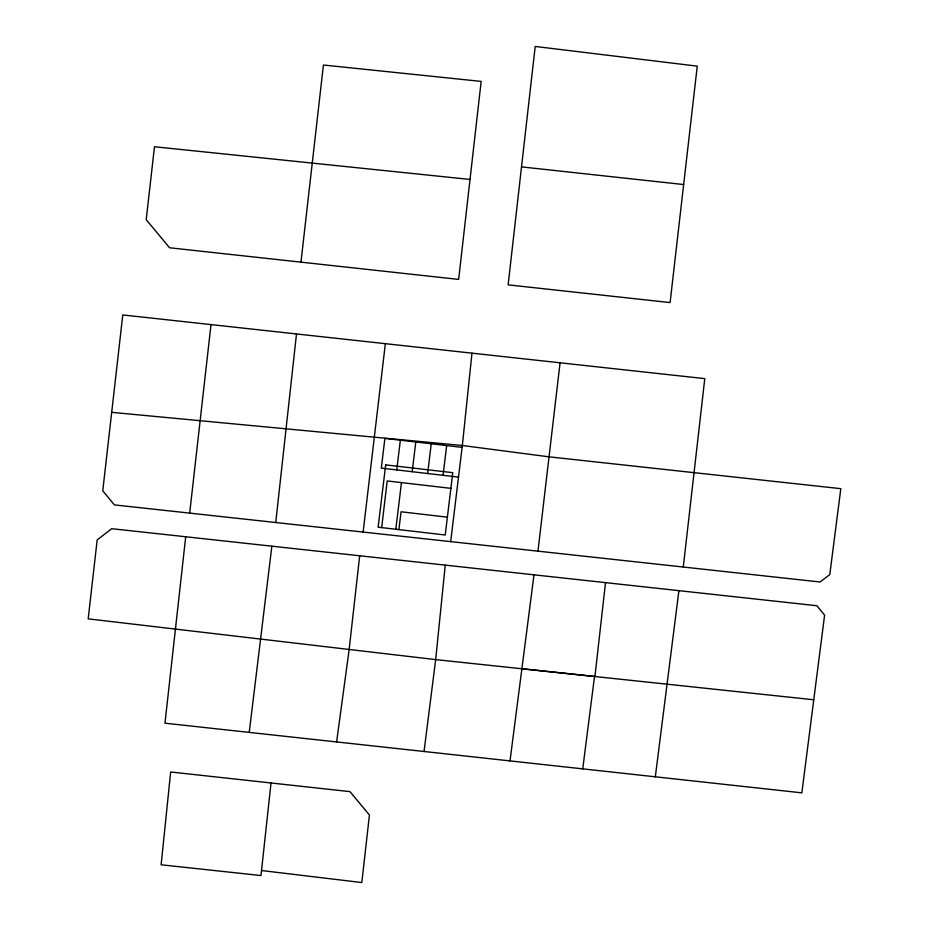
<?xml version="1.0" encoding="UTF-8"?>
<svg xmlns="http://www.w3.org/2000/svg" width="929" height="929" viewBox="0 0 929 929"><rect width="100%" height="100%" fill="white"/><g stroke="black" fill="none" stroke-linecap="round" stroke-linejoin="round"><path stroke-width="1.39" d="M445.246 565.122L435.678 659.613L424.042 751.491L164.967 723.192L185.707 536.765L816.87 605.731L824.604 615.149L801.843 792.843L424.042 751.491M471.978 353.171L462.34 445.502L450.681 541.63L114.418 504.9L102.759 490.826L122.779 314.943L704.786 378.637L683.279 567.027L450.681 541.63M271.013 782.984L260.991 875.548L161.123 864.794L170.669 771.987L349.954 791.624L369.44 815.012L361.811 882.55L261.56 870.531M275.75 522.481L296.502 333.917M211.011 324.581L189.679 513.11M300.973 262.141L323.42 65.018L481.164 81.404L458.659 279.408L169.566 247.764L146.201 219.639L154.481 146.747L470.016 179.448M359.686 555.739L349.107 649.882L336.612 741.934M521.517 166.883L508.14 284.855L670.099 302.575L697.249 66.145L535.209 46.45L521.517 166.883L683.663 184.546M594.932 676.509L605.522 582.611M537.972 551.152L560.071 362.798M363.123 532.05L385.349 343.707M381.68 527.614L387.196 480.943L450.879 488.352M249.239 732.366L271.86 546.171M396.741 469.923L400.353 440.195M395.812 529.251L401.467 482.604M398.901 529.611L401.061 511.786L447.383 517.174M412.186 471.711L415.786 441.995M427.63 473.511L431.23 443.795M443.063 475.311L446.675 445.583M655.317 776.818L678.913 590.658M510.009 760.944L534.001 574.807M582.738 768.922L594.525 676.44L521.877 668.752M111.701 412.337L462.34 445.502L548.807 456.813L840.815 488.666L829.783 574.587L820.04 581.995L683.279 567.027M813.769 699.769L435.678 659.613L88.185 618.853L97.173 539.912L111.724 528.694L185.707 536.765M462.119 447.383L384.908 438.395L381.308 468.123L458.508 477.111M385.686 464.883L378.126 527.196L445.223 534.999L452.783 472.687L385.686 464.883"/></g></svg>
